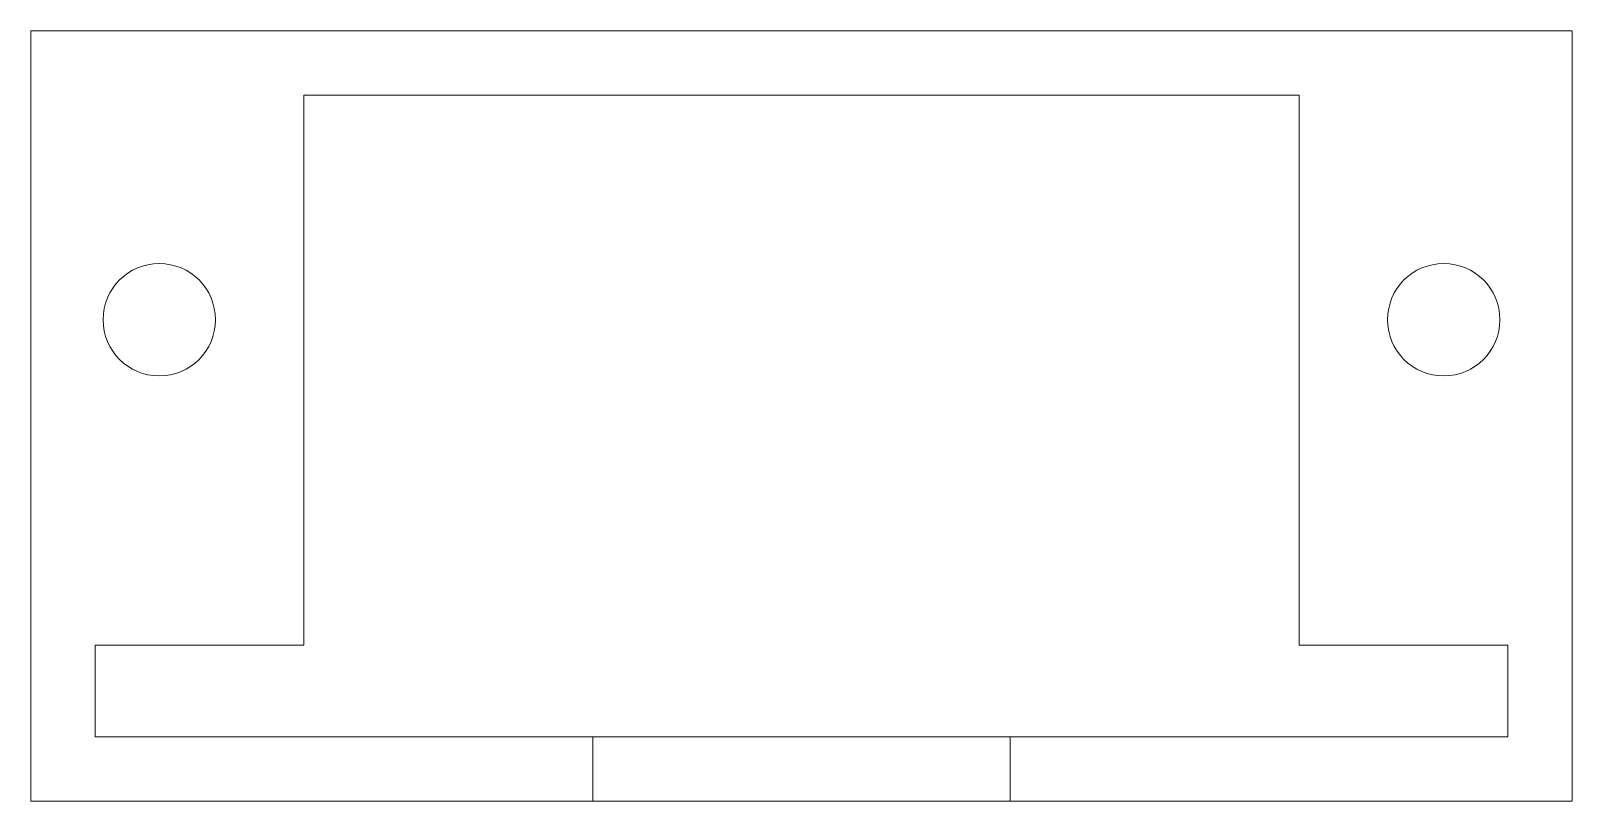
# Model space of a CAD drawing. Header units: millimetres. Extents: x -24 to 24, y -9.5 to 14.5.
import ezdxf

# ---------------------------------------------------------------- set-up
doc = ezdxf.new("R2010")
doc.units = ezdxf.units.MM

msp = doc.modelspace()

# ---------------------------------------------------------------- linework, layer by layer
at = {"color": 7, "linetype": 'Continuous', "lineweight": 15}
for p, q in [((-24, 14.545), (24, 14.545)), ((-24, -9.455), (-24, 14.545)), ((24, 14.545), (24, -9.455)), ((-15.5, 12.545), (-15.5, -4.597)), ((-15.5, 12.545), (15.5, 12.545)), ((15.5, -4.597), (15.5, 12.545)), ((-15.5, -4.597), (-22, -4.597)), ((-22, -7.455), (-22, -4.597)), ((22, -4.597), (15.5, -4.597)), ((22, -4.597), (22, -7.455)), ((22, -7.455), (-22, -7.455)), ((-6.503, -7.455), (-6.503, -9.455)), ((6.503, -7.455), (6.503, -9.455)), ((24, -9.455), (-24, -9.455))]:
    msp.add_line(p, q, dxfattribs=at)
for centre in [(-20, 5.545), (20, 5.545)]:
    msp.add_circle(centre, 1.75, dxfattribs=at)

doc.saveas('drawing.dxf')
